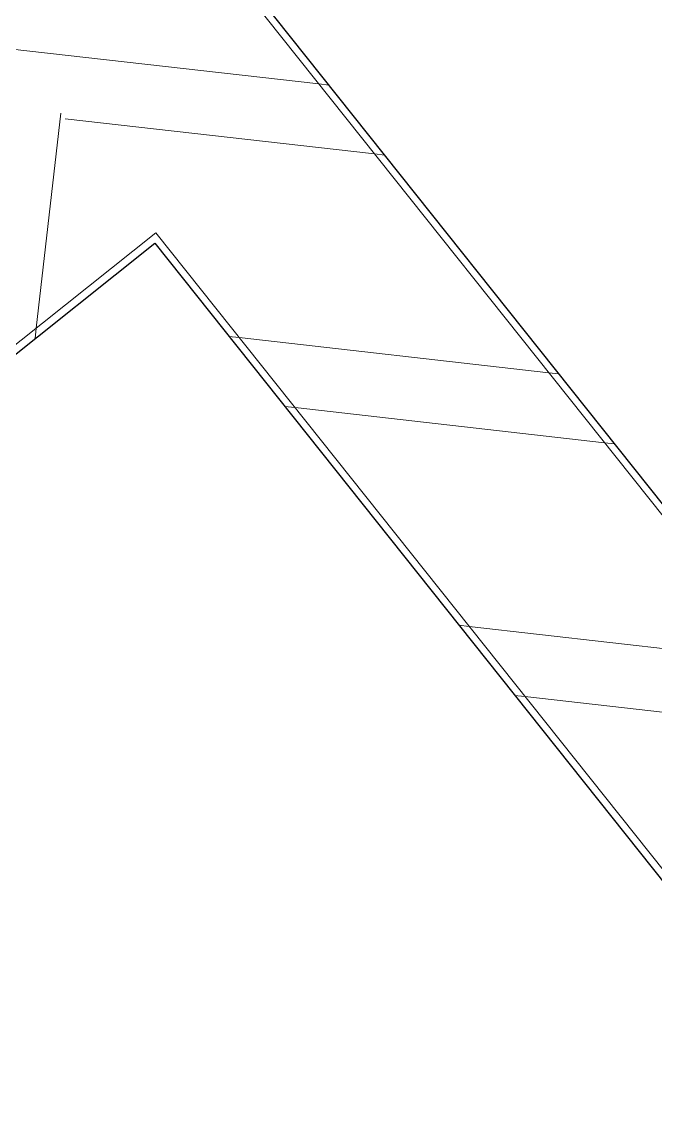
# Model space of a CAD drawing. Header units: millimetres. Extents: x 0 to 57242, y -59538 to 11130.
# Drawn here: x 13593 to 14456, y -10192 to -8690 of the extents above; entities that cross this region are included whole.
import ezdxf

# ---------------------------------------------------------------- set-up
doc = ezdxf.new("R2010")
doc.units = ezdxf.units.MM
doc.layers.add('A-WALL', color=113, linetype='Continuous', lineweight=9)
doc.layers.add('A-WALL-PATT', color=111, linetype='Continuous', lineweight=25)
pattern_1 = [(173.519, (12834.62, -7297.22), (-40.138, -353.327), []), (173.519, (12536.53, -7534.5), (-40.138, -353.327), [])]
pattern_2 = [(263.519, (12087.9, -9923.8), (353.33, -40.14), []), (263.519, (12325.2, -10221.9), (353.33, -40.14), [])]

msp = doc.modelspace()

# ---------------------------------------------------------------- hatches: boundary and pattern name
at = {"layer": 'A-WALL-PATT', "lineweight": 9}
h = msp.add_hatch(dxfattribs=at)
h.set_pattern_fill('FP_1', color=256, angle=45, style=0, pattern_type=2)
h.set_pattern_definition(pattern_1)
h.paths.add_polyline_path([(16322.5, -12176.9), (16557.2, -11990), (13225.4, -7804.2), (12990.7, -7991), (16321.9, -12176)])
h.paths.add_polyline_path([(12417.7, -7271.2), (12652.4, -7084.4), (10530.3, -4418.4), (10510.2, -4434.4), (10504, -4426.5), (10291.5, -4595.7), (10297.6, -4603.6), (10295.6, -4605.2), (12416.1, -7269.2)])
h.paths.add_polyline_path([(9659.4, -3801.5), (9871.9, -3632.4), (9865.6, -3624.6), (9885.7, -3608.6), (9096.4, -2616.9), (8861.6, -2803.7), (9651, -3795.4), (9653.1, -3793.7)])
h = msp.add_hatch(dxfattribs=at)
h.set_pattern_fill('FP_1', color=256, angle=45, style=0, pattern_type=2)
h.set_pattern_definition(pattern_1)
h.paths.add_polyline_path([(16264.8, -12120.4), (16272.7, -12114.2), (13775.4, -8976.8), (13767.5, -8983.1), (16258.6, -12112.6)])
h.paths.add_polyline_path([(13574.5, -8740.5), (13582.3, -8734.3), (12990.7, -7991), (13108, -7897.6), (13101.8, -7889.8), (12976.6, -7989.4), (13366.1, -8478.8)])
h.paths.add_polyline_path([(12416.1, -7285.3), (12541.3, -7185.6), (12535.1, -7177.8), (12417.7, -7271.2), (12012.9, -6762.7), (12005.1, -6768.9), (12412.1, -7280.2)])
h.paths.add_polyline_path([(11812, -6526.3), (11819.8, -6520.1), (10295.6, -4605.2), (10297.7, -4603.5), (10291.5, -4595.7), (10281.5, -4603.6), (11805.8, -6518.5)])
h.paths.add_polyline_path([(9649.4, -3809.5), (9659.4, -3801.5), (9653.1, -3793.7), (9651, -3795.4), (8855.4, -2795.9), (8847.6, -2802.1), (9332.5, -3411.3)])
h = msp.add_hatch(dxfattribs=at)
h.set_pattern_fill('FP_1', color=256, angle=45, style=0, pattern_type=2)
h.set_pattern_definition(pattern_1)
h.paths.add_polyline_path([(16370.4, -11755.3), (16378.2, -11749.1), (14622, -9542.7), (14614.2, -9548.9), (16321.9, -11694.3)])
h.paths.add_polyline_path([(14564.3, -9486.3), (14572.2, -9480.1), (13812.4, -8525.6), (13804.6, -8531.8), (14266.6, -9112.2)])
h.paths.add_polyline_path([(13754.7, -8469.2), (13762.6, -8463), (13227, -7790.1), (13101.8, -7889.8), (13108, -7897.6), (13225.4, -7804.2), (13258.1, -7845.3)])
h.paths.add_polyline_path([(12541.3, -7185.6), (12666.5, -7086), (11371.1, -5458.6), (11363.3, -5464.8), (12652.4, -7084.4), (12535.1, -7177.8)])
h.paths.add_polyline_path([(11313.4, -5402.2), (11321.3, -5396), (10531.9, -4404.3), (10504, -4426.5), (10510.2, -4434.4), (10530.3, -4418.4), (11241.3, -5311.6)])
h.paths.add_polyline_path([(9871.9, -3632.4), (9899.8, -3610.2), (9291, -2845.4), (9283.2, -2851.6), (9885.7, -3608.6), (9865.6, -3624.6)])
h = msp.add_hatch(dxfattribs=at)
h.set_pattern_fill('FP_10', color=256, angle=45, style=0, pattern_type=2)
h.set_pattern_definition(pattern_2)
h.paths.add_polyline_path([(10802.2, -11343.4), (11694.2, -10633.4), (11666.3, -10598.4), (11674.1, -10592.2), (11528.7, -10409.5), (11520.9, -10415.8), (11507.3, -10398.7), (10615.4, -11108.7)])
h.paths.add_polyline_path([(13118.1, -9500), (13775.4, -8976.8), (13588.5, -8742.1), (12931.3, -9265.3), (12944.9, -9282.3), (12937.1, -9288.5), (13082.4, -9471.2), (13090.3, -9465), (13116.5, -9498)])
h = msp.add_hatch(dxfattribs=at)
h.set_pattern_fill('FP_10', color=256, angle=45, style=0, pattern_type=2)
h.set_pattern_definition(pattern_2)
h.paths.add_polyline_path([(11043.2, -11164.4), (11708.2, -10635), (11674.1, -10592.2), (11666.3, -10598.4), (11694.2, -10633.4), (11037, -11156.6)])
h.paths.add_polyline_path([(13116.5, -9514), (13773.8, -8990.9), (13767.5, -8983.1), (13118.1, -9500), (13090.3, -9465), (13082.4, -9471.2)])

# ---------------------------------------------------------------- linework, layer by layer
at = {"layer": 'A-WALL'}
for p, q in [((14564.3, -9486.3), (13804.6, -8531.8)), ((13118.1, -9500), (13775.4, -8976.8)), ((13775.4, -8976.8), (16272.7, -12114.2))]:
    msp.add_line(p, q, dxfattribs=at)
at = {"layer": 'A-WALL', "lineweight": 25}
for p, q in [((14565.9, -9472.3), (13818.6, -8533.4)), ((13116.5, -9514), (13773.8, -8990.9)), ((13773.8, -8990.9), (16258.6, -12112.6))]:
    msp.add_line(p, q, dxfattribs=at)

doc.saveas('drawing.dxf')
